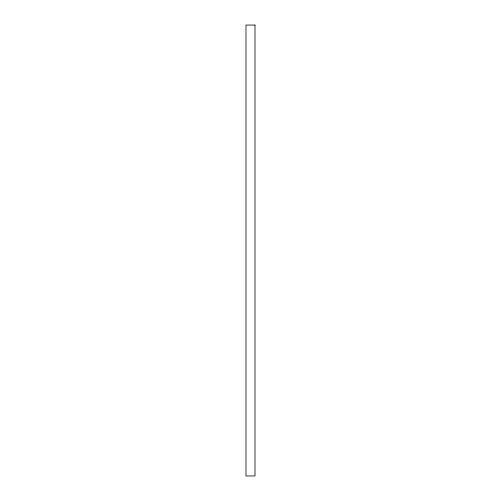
<?xml version="1.0" encoding="UTF-8"?>
<svg xmlns="http://www.w3.org/2000/svg" width="501" height="501" viewBox="0 0 501 501"><rect width="100%" height="100%" fill="white"/><g stroke="black" fill="none" stroke-linecap="round" stroke-linejoin="round"><path stroke-width="0.75" d="M255.009 25.05L245.991 25.05L245.991 475.95L255.009 475.95L255.009 25.05"/></g></svg>
